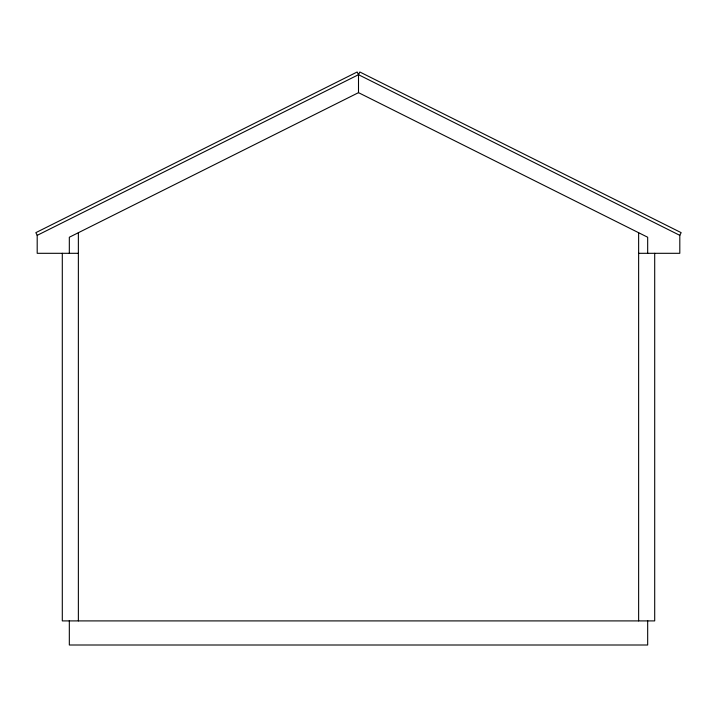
<?xml version="1.0" encoding="UTF-8"?>
<svg xmlns="http://www.w3.org/2000/svg" width="717" height="717" viewBox="0 0 717 717"><rect width="100%" height="100%" fill="white"/><g stroke="black" fill="none" stroke-linecap="round" stroke-linejoin="round"><path stroke-width="1.08" d="M647.675 253.307L647.675 237.237L358.5 92.654L358.5 74.693L359.844 71.996L681.15 232.649L679.806 235.346L679.806 253.307L638.632 253.307M78.368 253.307L37.194 253.307L37.194 235.346L358.5 74.693L679.806 235.346M358.5 92.654L69.325 237.237L69.325 253.307M358.5 74.693L357.156 71.996L35.85 232.649L37.194 235.346M654.702 253.307L654.702 620.904L62.298 620.904L62.298 253.307M647.675 620.626L647.675 645.004L69.325 645.004L69.325 620.626M638.632 232.72L638.632 620.904M78.368 232.72L78.368 620.904"/></g></svg>
